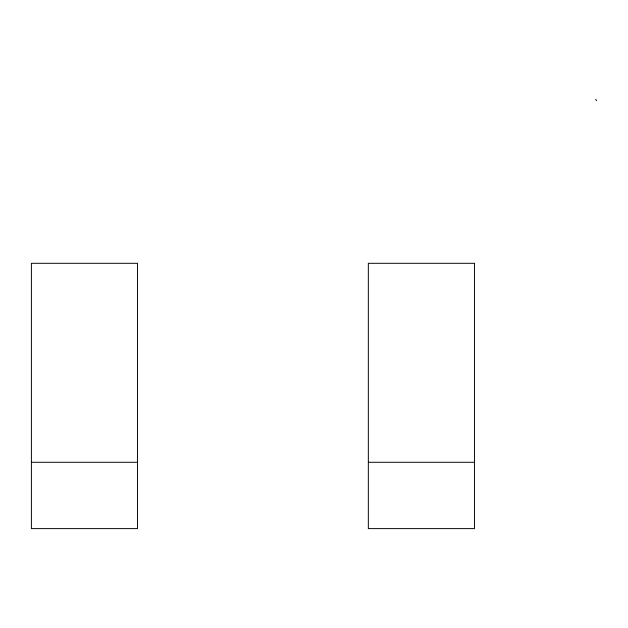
<?xml version="1.0" encoding="UTF-8"?>
<svg xmlns="http://www.w3.org/2000/svg" width="628" height="628" viewBox="0 0 628 628"><rect width="100%" height="100%" fill="white"/><g stroke="black" fill="none" stroke-linecap="round" stroke-linejoin="round"><path stroke-width="0.94" d="M31.4 462.286L137.524 462.286M368.338 462.286L474.462 462.286M595.721 99.389L596.6 100.7M137.524 263.305L31.4 263.305L31.4 528.611L137.524 528.611L137.524 263.305M474.462 263.305L368.338 263.305L368.338 528.611L474.462 528.611L474.462 263.305"/></g></svg>
